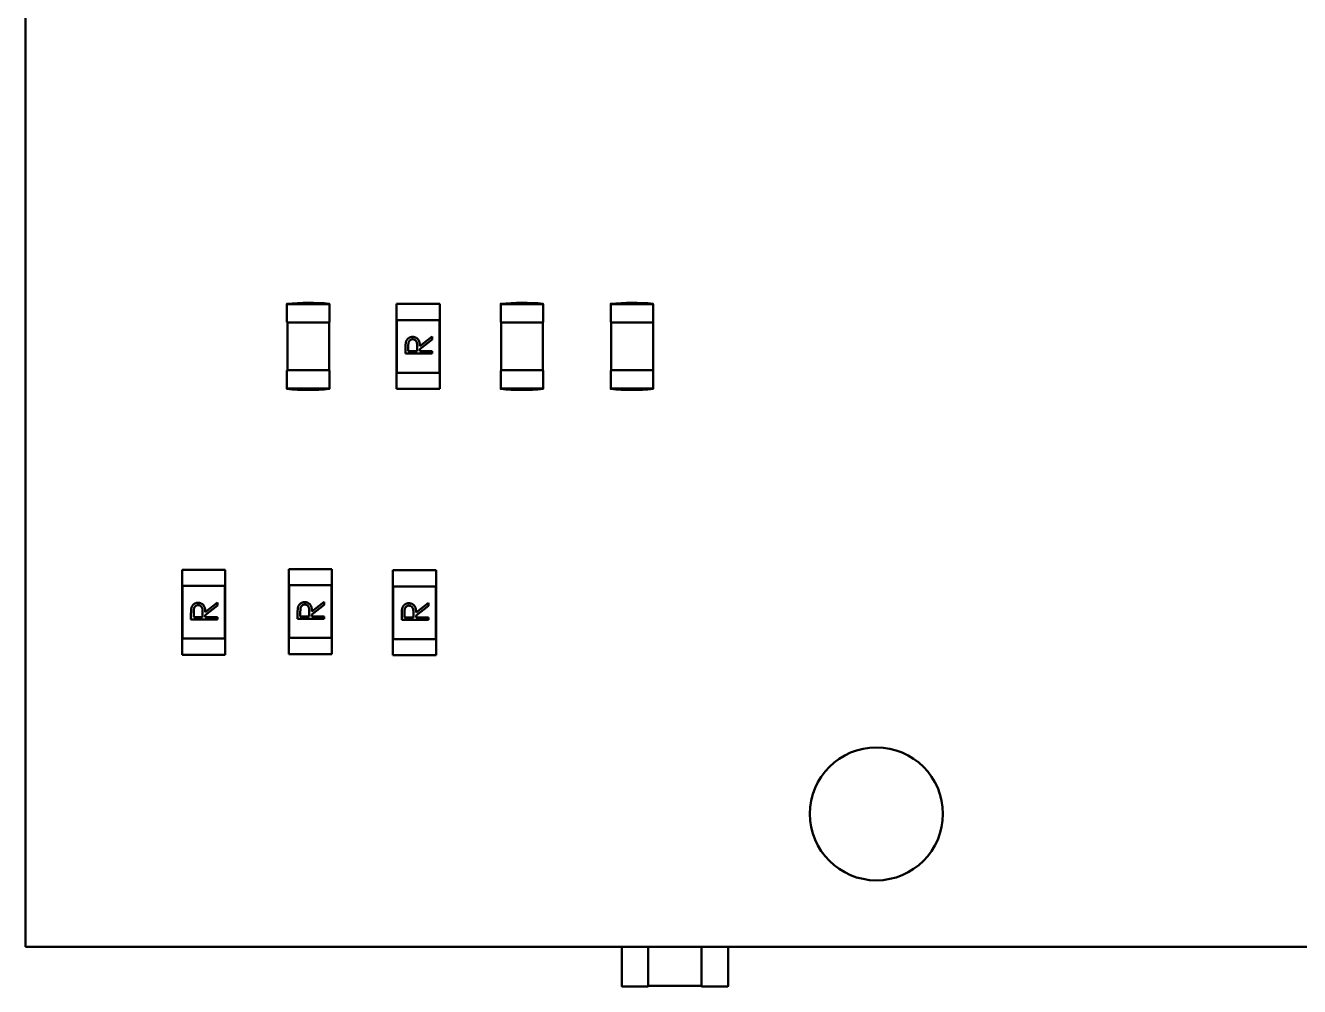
# Model space of a CAD drawing. Header units: millimetres. Extents: x 3004 to 446186229, y 1206 to 1506.
# Drawn here: x 3126.4 to 3150.35, y 1414.15 to 1432.21 of the extents above; entities that cross this region are included whole.
import ezdxf

# ---------------------------------------------------------------- set-up
doc = ezdxf.new("R2010")
doc.units = ezdxf.units.MM
doc.layers.add('Видимый контур (ГОСТ)', color=7, linetype='Continuous', lineweight=50)

msp = doc.modelspace()

# ---------------------------------------------------------------- linework, layer by layer
at = {"layer": 'Видимый контур (ГОСТ)'}
for p, q in [((3126.39575, 1454.89309), (3126.39575, 1414.89309)), ((3131.31272, 1426.9823), (3131.31272, 1426.63729)), ((3131.31772, 1426.9773), (3132.10932, 1426.9773)), ((3132.11272, 1426.63487), (3132.11272, 1426.9773)), ((3133.37441, 1426.98239), (3133.37441, 1426.67759)), ((3133.37441, 1426.98239), (3134.18721, 1426.98239)), ((3134.18721, 1426.98239), (3134.18721, 1426.67759)), ((3135.33145, 1426.9823), (3135.33145, 1426.63729)), ((3135.33645, 1426.9773), (3136.12805, 1426.9773)), ((3136.13145, 1426.63487), (3136.13145, 1426.9773)), ((3137.39992, 1426.9823), (3137.39992, 1426.63729)), ((3137.40492, 1426.9773), (3138.19652, 1426.9773)), ((3138.19992, 1426.63487), (3138.19992, 1426.9773)), ((3131.31537, 1426.63229), (3132.11007, 1426.63229)), ((3131.32272, 1425.73229), (3131.32272, 1426.63229)), ((3132.10772, 1425.73229), (3132.10772, 1426.63229)), ((3133.37441, 1426.67759), (3133.37441, 1425.68699)), ((3134.18721, 1426.67759), (3133.37441, 1426.67759)), ((3133.38081, 1425.68699), (3133.38081, 1426.67759)), ((3134.18081, 1425.68699), (3134.18081, 1426.67759)), ((3134.18721, 1426.67759), (3134.18721, 1425.68699)), ((3135.3341, 1426.63229), (3136.1288, 1426.63229)), ((3135.34145, 1425.73229), (3135.34145, 1426.63229)), ((3136.12645, 1425.73229), (3136.12645, 1426.63229)), ((3137.40257, 1426.63229), (3138.19727, 1426.63229)), ((3137.40992, 1425.73229), (3137.40992, 1426.63229)), ((3138.19492, 1425.73229), (3138.19492, 1426.63229)), ((3133.81133, 1426.18333), (3134.0421, 1426.36702)), ((3134.0421, 1426.31153), (3133.81133, 1426.12784)), ((3134.0421, 1426.36702), (3134.0421, 1426.31153)), ((3133.5421, 1426.04651), (3133.5421, 1426.14657)), ((3133.59339, 1426.09138), (3133.59339, 1426.18513)), ((3133.76005, 1426.09138), (3133.59339, 1426.09138)), ((3133.76075, 1426.18293), (3133.76005, 1426.09138)), ((3133.81133, 1426.12784), (3133.81133, 1426.09138)), ((3133.81133, 1426.09138), (3134.0421, 1426.09138)), ((3134.0421, 1426.09138), (3134.0421, 1426.04651)), ((3134.0421, 1426.04651), (3133.5421, 1426.04651)), ((3131.31272, 1425.72729), (3131.31272, 1425.38229)), ((3131.31537, 1425.73229), (3131.31551, 1425.73229)), ((3132.10983, 1425.73229), (3131.31551, 1425.73229)), ((3132.11272, 1425.38429), (3132.11272, 1425.72729)), ((3133.37441, 1425.68699), (3133.37441, 1425.38219)), ((3133.37441, 1425.68699), (3134.18721, 1425.68699)), ((3134.18721, 1425.68699), (3134.18721, 1425.38219)), ((3135.33145, 1425.72729), (3135.33145, 1425.38229)), ((3135.3341, 1425.73229), (3135.33424, 1425.73229)), ((3136.12856, 1425.73229), (3135.33424, 1425.73229)), ((3136.13145, 1425.38429), (3136.13145, 1425.72729)), ((3137.39992, 1425.72729), (3137.39992, 1425.38229)), ((3137.40257, 1425.73229), (3137.40271, 1425.73229)), ((3138.19703, 1425.73229), (3137.40271, 1425.73229)), ((3138.19992, 1425.38429), (3138.19992, 1425.72729)), ((3132.10772, 1425.38728), (3131.31772, 1425.38728)), ((3133.37441, 1425.38219), (3134.18721, 1425.38219)), ((3136.12645, 1425.38728), (3135.33645, 1425.38728)), ((3138.19492, 1425.38728), (3137.40492, 1425.38728)), ((3131.34469, 1421.99536), (3131.34469, 1421.69056)), ((3131.34469, 1421.99536), (3132.15749, 1421.99536)), ((3132.15749, 1421.99536), (3132.15749, 1421.69056)), ((3129.34015, 1421.98299), (3129.34015, 1421.67819)), ((3129.34015, 1421.98299), (3130.15295, 1421.98299)), ((3130.15295, 1421.98299), (3130.15295, 1421.67819)), ((3133.30364, 1421.97468), (3133.30364, 1421.66988)), ((3133.30364, 1421.97468), (3134.11644, 1421.97468)), ((3134.11644, 1421.97468), (3134.11644, 1421.66988)), ((3129.34015, 1421.67819), (3129.34015, 1420.68759)), ((3130.15295, 1421.67819), (3129.34015, 1421.67819)), ((3129.34655, 1420.68759), (3129.34655, 1421.67819)), ((3130.14655, 1420.68759), (3130.14655, 1421.67819)), ((3130.15295, 1421.67819), (3130.15295, 1420.68759)), ((3131.34469, 1421.69056), (3131.34469, 1420.69996)), ((3132.15749, 1421.69056), (3131.34469, 1421.69056)), ((3131.35109, 1420.69996), (3131.35109, 1421.69056)), ((3132.15109, 1420.69996), (3132.15109, 1421.69056)), ((3132.15749, 1421.69056), (3132.15749, 1420.69996)), ((3133.30364, 1421.66988), (3133.30364, 1420.67928)), ((3134.11644, 1421.66988), (3133.30364, 1421.66988)), ((3133.31004, 1420.67928), (3133.31004, 1421.66988)), ((3134.11004, 1420.67928), (3134.11004, 1421.66988)), ((3134.11644, 1421.66988), (3134.11644, 1420.67928)), ((3129.77708, 1421.18393), (3130.00784, 1421.36762)), ((3130.00784, 1421.31213), (3129.77708, 1421.12844)), ((3130.00784, 1421.36762), (3130.00784, 1421.31213)), ((3131.78161, 1421.1963), (3132.01238, 1421.37999)), ((3132.01238, 1421.3245), (3131.78161, 1421.14081)), ((3132.01238, 1421.37999), (3132.01238, 1421.3245)), ((3133.74056, 1421.17561), (3133.97133, 1421.35931)), ((3133.97133, 1421.30382), (3133.74056, 1421.12012)), ((3133.97133, 1421.35931), (3133.97133, 1421.30382)), ((3129.50784, 1421.04711), (3129.50784, 1421.14717)), ((3130.00784, 1421.04711), (3129.50784, 1421.04711)), ((3129.55913, 1421.09198), (3129.55913, 1421.18573)), ((3129.72579, 1421.09198), (3129.55913, 1421.09198)), ((3129.72649, 1421.18352), (3129.72579, 1421.09198)), ((3129.77708, 1421.12844), (3129.77708, 1421.09198)), ((3129.77708, 1421.09198), (3130.00784, 1421.09198)), ((3130.00784, 1421.09198), (3130.00784, 1421.04711)), ((3131.51238, 1421.05948), (3131.51238, 1421.15954)), ((3132.01238, 1421.05948), (3131.51238, 1421.05948)), ((3131.56367, 1421.10435), (3131.56367, 1421.1981)), ((3131.73033, 1421.10435), (3131.56367, 1421.10435)), ((3131.73103, 1421.1959), (3131.73033, 1421.10435)), ((3131.78161, 1421.14081), (3131.78161, 1421.10435)), ((3131.78161, 1421.10435), (3132.01238, 1421.10435)), ((3132.01238, 1421.10435), (3132.01238, 1421.05948)), ((3133.47133, 1421.03879), (3133.47133, 1421.13885)), ((3133.97133, 1421.03879), (3133.47133, 1421.03879)), ((3133.52261, 1421.08367), (3133.52261, 1421.17742)), ((3133.68928, 1421.08367), (3133.52261, 1421.08367)), ((3133.68998, 1421.17521), (3133.68928, 1421.08367)), ((3133.74056, 1421.12012), (3133.74056, 1421.08367)), ((3133.74056, 1421.08367), (3133.97133, 1421.08367)), ((3133.97133, 1421.08367), (3133.97133, 1421.03879)), ((3129.34015, 1420.68759), (3129.34015, 1420.38279)), ((3129.34015, 1420.68759), (3130.15295, 1420.68759)), ((3130.15295, 1420.68759), (3130.15295, 1420.38279)), ((3131.34469, 1420.69996), (3131.34469, 1420.39516)), ((3131.34469, 1420.69996), (3132.15749, 1420.69996)), ((3132.15749, 1420.69996), (3132.15749, 1420.39516)), ((3133.30364, 1420.67928), (3133.30364, 1420.37448)), ((3133.30364, 1420.67928), (3134.11644, 1420.67928)), ((3134.11644, 1420.67928), (3134.11644, 1420.37448)), ((3129.34015, 1420.38279), (3130.15295, 1420.38279)), ((3131.34469, 1420.39516), (3132.15749, 1420.39516)), ((3133.30364, 1420.37448), (3134.11644, 1420.37448)), ((3126.39575, 1414.89309), (3186.39575, 1414.89309)), ((3137.60694, 1414.89309), (3137.60694, 1414.15704)), ((3138.10694, 1414.89309), (3138.10694, 1414.15704)), ((3139.10694, 1414.89309), (3139.10694, 1414.15704)), ((3139.60694, 1414.89309), (3139.60694, 1414.15704)), ((3137.61694, 1414.14704), (3138.10694, 1414.14704)), ((3139.10694, 1414.15704), (3138.10694, 1414.15704)), ((3138.10694, 1414.15704), (3138.10694, 1414.14704)), ((3139.10694, 1414.15704), (3139.10694, 1414.14704)), ((3139.59694, 1414.14704), (3139.10694, 1414.14704))]:
    msp.add_line(p, q, dxfattribs=at)
msp.add_circle((3142.39575, 1417.39309), 1.25, dxfattribs=at)
for centre, start, end in [((3137.61694, 1414.15704), 180.000005, 270.000005), ((3139.59694, 1414.15704), 270.000005, 0.000005)]:
    msp.add_arc(centre, 0.01, start, end, dxfattribs=at)
for points in [[(3131.31272, 1426.98229), (3131.57548, 1427.00857), (3131.84476, 1427.00883), (3132.10884, 1426.98268)], [(3135.33145, 1426.98229), (3135.59421, 1427.00857), (3135.86349, 1427.00883), (3136.12757, 1426.98268)], [(3137.39992, 1426.98229), (3137.66268, 1427.00857), (3137.93196, 1427.00883), (3138.19604, 1426.98268)], [(3132.10884, 1425.38191), (3131.84476, 1425.35576), (3131.57548, 1425.35602), (3131.31272, 1425.38229)], [(3136.12757, 1425.38191), (3135.86349, 1425.35576), (3135.59421, 1425.35602), (3135.33145, 1425.38229)], [(3138.19604, 1425.38191), (3137.93196, 1425.35576), (3137.66268, 1425.35602), (3137.39992, 1425.38229)]]:
    msp.add_open_spline(points, degree=3, dxfattribs=at)
for points, knots in [([(3131.31678, 1426.9823), (3131.31272, 1426.98229), (3131.31276, 1426.98225), (3131.31293, 1426.98208), (3131.31307, 1426.98195), (3131.31352, 1426.9815), (3131.31389, 1426.98112), (3131.31485, 1426.98017), (3131.31541, 1426.97961), (3131.31653, 1426.97849), (3131.31711, 1426.97791), (3131.3177, 1426.97733), (3131.31771, 1426.97732), (3131.31772, 1426.9773)], [0.000002296671, 0.000002296671, 0.000002296671, 0.000002296671, 0.000112369801, 0.000112369801, 0.000237797467, 0.000237797467, 0.000442728482, 0.000442728482, 0.000658937433, 0.000658937433, 0.000871471065, 0.000871471065, 0.000875491778, 0.000875491778, 0.000875491778, 0.000875491778]), ([(3131.31678, 1426.9823), (3131.32334, 1426.98232), (3131.35356, 1426.98238), (3131.48256, 1426.98263), (3131.60946, 1426.98266), (3131.71204, 1426.98266), (3131.713, 1426.98266), (3131.71496, 1426.98266), (3131.71599, 1426.98266), (3131.81854, 1426.98266), (3131.95141, 1426.98266), (3132.10541, 1426.98231), (3132.10657, 1426.98231), (3132.10959, 1426.97949)], [-0.0823168762, -0.0823168762, -0.0823168762, -0.0823168762, -0.0816254368, -0.0816254368, -0.0467353527, -0.0467353527, -0.0463145594, -0.0463145594, -0.045850255, -0.045850255, 0, 0, 0.0003495184, 0.0003495184, 0.0003495184, 0.0003495184]), ([(3132.10959, 1426.97949), (3132.10774, 1426.98231), (3132.10775, 1426.98231), (3132.1085, 1426.98262), (3132.10884, 1426.98268), (3132.10884, 1426.98268)], [-0.0824454193, -0.0824454193, -0.0824454193, -0.0824454193, -0.0820807755, -0.0820807755, -0.0410404067, -0.0410404067, -0.0410404065, -0.0410404065]), ([(3135.33551, 1426.9823), (3135.33145, 1426.98229), (3135.3315, 1426.98225), (3135.33167, 1426.98208), (3135.3318, 1426.98195), (3135.33225, 1426.9815), (3135.33263, 1426.98112), (3135.33359, 1426.98017), (3135.33414, 1426.97961), (3135.33526, 1426.97849), (3135.33584, 1426.97791), (3135.33643, 1426.97733), (3135.33644, 1426.97732), (3135.33645, 1426.9773)], [0.000002296671, 0.000002296671, 0.000002296671, 0.000002296671, 0.000112369801, 0.000112369801, 0.000237797467, 0.000237797467, 0.000442728482, 0.000442728482, 0.000658937433, 0.000658937433, 0.000871471065, 0.000871471065, 0.000875491778, 0.000875491778, 0.000875491778, 0.000875491778]), ([(3135.33551, 1426.9823), (3135.34208, 1426.98232), (3135.37229, 1426.98238), (3135.5013, 1426.98263), (3135.62819, 1426.98266), (3135.73078, 1426.98266), (3135.73173, 1426.98266), (3135.73369, 1426.98266), (3135.73472, 1426.98266), (3135.83727, 1426.98266), (3135.97015, 1426.98266), (3136.12414, 1426.98231), (3136.1253, 1426.98231), (3136.12832, 1426.97949)], [-0.0823168762, -0.0823168762, -0.0823168762, -0.0823168762, -0.0816254368, -0.0816254368, -0.0467353527, -0.0467353527, -0.0463145594, -0.0463145594, -0.045850255, -0.045850255, 0, 0, 0.0003495184, 0.0003495184, 0.0003495184, 0.0003495184]), ([(3136.12832, 1426.97949), (3136.12647, 1426.98231), (3136.12648, 1426.98231), (3136.12724, 1426.98262), (3136.12757, 1426.98268), (3136.12757, 1426.98268)], [-0.0824454193, -0.0824454193, -0.0824454193, -0.0824454193, -0.0820807755, -0.0820807755, -0.0410404067, -0.0410404067, -0.0410404065, -0.0410404065]), ([(3137.40398, 1426.9823), (3137.39992, 1426.98229), (3137.39996, 1426.98225), (3137.40013, 1426.98208), (3137.40027, 1426.98195), (3137.40071, 1426.9815), (3137.40109, 1426.98112), (3137.40205, 1426.98017), (3137.4026, 1426.97961), (3137.40373, 1426.97849), (3137.40431, 1426.97791), (3137.4049, 1426.97733), (3137.40491, 1426.97732), (3137.40492, 1426.9773)], [0.000002296671, 0.000002296671, 0.000002296671, 0.000002296671, 0.000112369801, 0.000112369801, 0.000237797467, 0.000237797467, 0.000442728482, 0.000442728482, 0.000658937433, 0.000658937433, 0.000871471065, 0.000871471065, 0.000875491778, 0.000875491778, 0.000875491778, 0.000875491778]), ([(3137.40398, 1426.9823), (3137.41054, 1426.98232), (3137.44076, 1426.98238), (3137.56976, 1426.98263), (3137.69666, 1426.98266), (3137.79924, 1426.98266), (3137.8002, 1426.98266), (3137.80216, 1426.98266), (3137.80318, 1426.98266), (3137.90574, 1426.98266), (3138.03861, 1426.98266), (3138.19261, 1426.98231), (3138.19376, 1426.98231), (3138.19679, 1426.97949)], [-0.0823168762, -0.0823168762, -0.0823168762, -0.0823168762, -0.0816254368, -0.0816254368, -0.0467353527, -0.0467353527, -0.0463145594, -0.0463145594, -0.045850255, -0.045850255, 0, 0, 0.0003495184, 0.0003495184, 0.0003495184, 0.0003495184]), ([(3138.19679, 1426.97949), (3138.19494, 1426.98231), (3138.19494, 1426.98231), (3138.1957, 1426.98262), (3138.19604, 1426.98268), (3138.19604, 1426.98268)], [-0.0824454193, -0.0824454193, -0.0824454193, -0.0824454193, -0.0820807755, -0.0820807755, -0.0410404067, -0.0410404067, -0.0410404065, -0.0410404065]), ([(3133.54891, 1426.25985), (3133.54982, 1426.26351), (3133.55161, 1426.27075), (3133.55539, 1426.28117), (3133.55976, 1426.2911), (3133.5649, 1426.3005), (3133.57084, 1426.30932), (3133.57748, 1426.31765), (3133.58478, 1426.32553), (3133.59292, 1426.33264), (3133.60147, 1426.33935), (3133.61072, 1426.345), (3133.62038, 1426.34988), (3133.63057, 1426.35376), (3133.64118, 1426.35688), (3133.6523, 1426.35909), (3133.6639, 1426.36041), (3133.67181, 1426.36054), (3133.67582, 1426.36061)], [0, 0, 0, 0, 0.000011407562, 0.00002257177, 0.000033528822, 0.000044256146, 0.000054971545, 0.000065696485, 0.000076501244, 0.000087462029, 0.00009842608, 0.000109371923, 0.000120227212, 0.00013117726, 0.000142346964, 0.000153692487, 0.00016549796, 0.000177641283, 0.000177641283, 0.000177641283, 0.000177641283]), ([(3133.59339, 1426.18513), (3133.5934, 1426.1895), (3133.59342, 1426.19795), (3133.59382, 1426.21015), (3133.5945, 1426.2214), (3133.5955, 1426.23166), (3133.59668, 1426.24095), (3133.59814, 1426.24925), (3133.59996, 1426.2566), (3133.60255, 1426.26506), (3133.60677, 1426.27453), (3133.61338, 1426.28466), (3133.62139, 1426.2937), (3133.63074, 1426.30142), (3133.64105, 1426.30775), (3133.65206, 1426.31245), (3133.66373, 1426.31523), (3133.6717, 1426.31557), (3133.67572, 1426.31574)], [0, 0, 0, 0, 0.000013132932, 0.000025369818, 0.000036619554, 0.000046993697, 0.000056294681, 0.000064750091, 0.000072287416, 0.000079009299, 0.000091305173, 0.000103261668, 0.000115191658, 0.000127436753, 0.000139540692, 0.00015140098, 0.000163243036, 0.000175306639, 0.000175306639, 0.000175306639, 0.000175306639]), ([(3133.67572, 1426.31574), (3133.67984, 1426.31557), (3133.68801, 1426.31524), (3133.69989, 1426.31242), (3133.71124, 1426.30797), (3133.72176, 1426.30167), (3133.73132, 1426.29382), (3133.73969, 1426.28454), (3133.74634, 1426.27363), (3133.75092, 1426.2636), (3133.7538, 1426.25461), (3133.75567, 1426.24691), (3133.75727, 1426.23835), (3133.75855, 1426.22892), (3133.75954, 1426.21863), (3133.76019, 1426.20747), (3133.76076, 1426.19549), (3133.76076, 1426.1872), (3133.76075, 1426.18293)], [0, 0, 0, 0, 0.000012509383, 0.000024787579, 0.000036898729, 0.000049406056, 0.000061873836, 0.000074374169, 0.000087179423, 0.000100526774, 0.000107776085, 0.00011582054, 0.0001245936, 0.000134218875, 0.000144715405, 0.000155996627, 0.000168178924, 0.000181162506, 0.000181162506, 0.000181162506, 0.000181162506]), ([(3133.67582, 1426.36061), (3133.68248, 1426.3604), (3133.69548, 1426.35999), (3133.71434, 1426.35617), (3133.73194, 1426.34992), (3133.74825, 1426.3413), (3133.76295, 1426.33033), (3133.77587, 1426.31714), (3133.78667, 1426.30173), (3133.79417, 1426.28738), (3133.79896, 1426.27471), (3133.80234, 1426.26427), (3133.80495, 1426.25289), (3133.80729, 1426.24067), (3133.80905, 1426.22756), (3133.81034, 1426.2136), (3133.81115, 1426.19876), (3133.81127, 1426.18857), (3133.81133, 1426.18333)], [0, 0, 0, 0, 0.000020132004, 0.000039282753, 0.000057935821, 0.000076457218, 0.000094856258, 0.000113208684, 0.000132038046, 0.00015159451, 0.000161983927, 0.000173002122, 0.000184734349, 0.000197271225, 0.000210624216, 0.000224722027, 0.000239689242, 0.000255546376, 0.000255546376, 0.000255546376, 0.000255546376]), ([(3133.5421, 1426.14657), (3133.54213, 1426.15325), (3133.54217, 1426.16607), (3133.54241, 1426.18444), (3133.54309, 1426.20112), (3133.54368, 1426.21613), (3133.54475, 1426.22944), (3133.54577, 1426.24111), (3133.54711, 1426.25108), (3133.54835, 1426.25712), (3133.54891, 1426.25985)], [0, 0, 0, 0, 0.000020036032, 0.000038471401, 0.000055111959, 0.000070155149, 0.000083516552, 0.000095189437, 0.000105305027, 0.000113674614, 0.000113674614, 0.000113674614, 0.000113674614]), ([(3131.31772, 1425.38728), (3131.31771, 1425.38727), (3131.3177, 1425.38726), (3131.31711, 1425.38667), (3131.31653, 1425.38609), (3131.31541, 1425.38497), (3131.31485, 1425.38442), (3131.31389, 1425.38347), (3131.31352, 1425.38309), (3131.31307, 1425.38264), (3131.31293, 1425.38251), (3131.31276, 1425.38234), (3131.31272, 1425.3823), (3131.31678, 1425.38228)], [-0.00000462706, -0.00000462706, -0.00000462706, -0.00000462706, 0, 0, 0.00024455438, 0.00024455438, 0.00049333792, 0.00049333792, 0.0007291459, 0.0007291459, 0.00087347225, 0.00087347225, 0.00100012886, 0.00100012886, 0.00100012886, 0.00100012886]), ([(3131.31678, 1425.38228), (3131.32334, 1425.38227), (3131.35356, 1425.38221), (3131.46137, 1425.382), (3131.58386, 1425.38192), (3131.7115, 1425.38192), (3131.71252, 1425.38192), (3131.71456, 1425.38192), (3131.71559, 1425.38192), (3131.84365, 1425.38193), (3131.97676, 1425.38199), (3132.10541, 1425.38228), (3132.10657, 1425.38228), (3132.10959, 1425.3851)], [-0.0759114465, -0.0759114465, -0.0759114465, -0.0759114465, -0.0750499484, -0.0750499484, -0.0388625386, -0.0388625386, -0.0385558108, -0.0385558108, -0.0382459688, -0.0382459688, 0, 0, 0.0003495181, 0.0003495181, 0.0003495181, 0.0003495181]), ([(3132.10959, 1425.3851), (3132.10774, 1425.38228), (3132.10775, 1425.38228), (3132.1085, 1425.38197), (3132.10884, 1425.38191), (3132.10884, 1425.38191)], [-0.0824454192, -0.0824454192, -0.0824454192, -0.0824454192, -0.0820807754, -0.0820807754, -0.0410404067, -0.0410404067, -0.0410404065, -0.0410404065]), ([(3135.33645, 1425.38728), (3135.33644, 1425.38727), (3135.33643, 1425.38726), (3135.33584, 1425.38667), (3135.33526, 1425.38609), (3135.33414, 1425.38497), (3135.33359, 1425.38442), (3135.33263, 1425.38347), (3135.33225, 1425.38309), (3135.3318, 1425.38264), (3135.33167, 1425.38251), (3135.3315, 1425.38234), (3135.33145, 1425.3823), (3135.33551, 1425.38228)], [-0.00000462706, -0.00000462706, -0.00000462706, -0.00000462706, 0, 0, 0.00024455438, 0.00024455438, 0.00049333792, 0.00049333792, 0.0007291459, 0.0007291459, 0.00087347225, 0.00087347225, 0.00100012886, 0.00100012886, 0.00100012886, 0.00100012886]), ([(3135.33551, 1425.38228), (3135.34208, 1425.38227), (3135.37229, 1425.38221), (3135.4801, 1425.382), (3135.6026, 1425.38192), (3135.73023, 1425.38192), (3135.73125, 1425.38192), (3135.7333, 1425.38192), (3135.73433, 1425.38192), (3135.86239, 1425.38193), (3135.99549, 1425.38199), (3136.12414, 1425.38228), (3136.1253, 1425.38228), (3136.12832, 1425.3851)], [-0.0759114465, -0.0759114465, -0.0759114465, -0.0759114465, -0.0750499484, -0.0750499484, -0.0388625386, -0.0388625386, -0.0385558108, -0.0385558108, -0.0382459688, -0.0382459688, 0, 0, 0.0003495181, 0.0003495181, 0.0003495181, 0.0003495181]), ([(3136.12832, 1425.3851), (3136.12647, 1425.38228), (3136.12648, 1425.38228), (3136.12724, 1425.38197), (3136.12757, 1425.38191), (3136.12757, 1425.38191)], [-0.0824454192, -0.0824454192, -0.0824454192, -0.0824454192, -0.0820807754, -0.0820807754, -0.0410404067, -0.0410404067, -0.0410404065, -0.0410404065]), ([(3137.40492, 1425.38728), (3137.40491, 1425.38727), (3137.4049, 1425.38726), (3137.40431, 1425.38667), (3137.40373, 1425.38609), (3137.4026, 1425.38497), (3137.40205, 1425.38442), (3137.40109, 1425.38347), (3137.40071, 1425.38309), (3137.40027, 1425.38264), (3137.40013, 1425.38251), (3137.39996, 1425.38234), (3137.39992, 1425.3823), (3137.40398, 1425.38228)], [-0.00000462706, -0.00000462706, -0.00000462706, -0.00000462706, 0, 0, 0.00024455438, 0.00024455438, 0.00049333792, 0.00049333792, 0.0007291459, 0.0007291459, 0.00087347225, 0.00087347225, 0.00100012886, 0.00100012886, 0.00100012886, 0.00100012886]), ([(3137.40398, 1425.38228), (3137.41054, 1425.38227), (3137.44076, 1425.38221), (3137.54857, 1425.382), (3137.67106, 1425.38192), (3137.79869, 1425.38192), (3137.79971, 1425.38192), (3137.80176, 1425.38192), (3137.80279, 1425.38192), (3137.93085, 1425.38193), (3138.06396, 1425.38199), (3138.19261, 1425.38228), (3138.19376, 1425.38228), (3138.19679, 1425.3851)], [-0.0759114465, -0.0759114465, -0.0759114465, -0.0759114465, -0.0750499484, -0.0750499484, -0.0388625386, -0.0388625386, -0.0385558108, -0.0385558108, -0.0382459688, -0.0382459688, 0, 0, 0.0003495181, 0.0003495181, 0.0003495181, 0.0003495181]), ([(3138.19679, 1425.3851), (3138.19494, 1425.38228), (3138.19494, 1425.38228), (3138.1957, 1425.38197), (3138.19604, 1425.38191), (3138.19604, 1425.38191)], [-0.0824454192, -0.0824454192, -0.0824454192, -0.0824454192, -0.0820807754, -0.0820807754, -0.0410404067, -0.0410404067, -0.0410404065, -0.0410404065]), ([(3129.51466, 1421.26045), (3129.51556, 1421.26411), (3129.51735, 1421.27134), (3129.52113, 1421.28177), (3129.5255, 1421.2917), (3129.53064, 1421.30109), (3129.53658, 1421.30991), (3129.54322, 1421.31825), (3129.55052, 1421.32613), (3129.55867, 1421.33324), (3129.56721, 1421.33994), (3129.57646, 1421.3456), (3129.58612, 1421.35047), (3129.59631, 1421.35436), (3129.60692, 1421.35748), (3129.61805, 1421.35968), (3129.62964, 1421.36101), (3129.63755, 1421.36114), (3129.64156, 1421.36121)], [0, 0, 0, 0, 0.000011407562, 0.00002257177, 0.000033528822, 0.000044256146, 0.000054971545, 0.000065696485, 0.000076501244, 0.000087462029, 0.00009842608, 0.000109371923, 0.000120227212, 0.00013117726, 0.000142346964, 0.000153692487, 0.00016549796, 0.000177641283, 0.000177641283, 0.000177641283, 0.000177641283]), ([(3129.55913, 1421.18573), (3129.55914, 1421.1901), (3129.55916, 1421.19855), (3129.55956, 1421.21074), (3129.56024, 1421.222), (3129.56125, 1421.23225), (3129.56242, 1421.24155), (3129.56388, 1421.24985), (3129.5657, 1421.2572), (3129.56829, 1421.26566), (3129.57251, 1421.27513), (3129.57912, 1421.28526), (3129.58713, 1421.2943), (3129.59649, 1421.30202), (3129.60679, 1421.30835), (3129.6178, 1421.31305), (3129.62947, 1421.31582), (3129.63744, 1421.31617), (3129.64146, 1421.31634)], [0, 0, 0, 0, 0.000013132932, 0.000025369818, 0.000036619554, 0.000046993697, 0.000056294681, 0.000064750091, 0.000072287416, 0.000079009299, 0.000091305173, 0.000103261668, 0.000115191658, 0.000127436753, 0.000139540692, 0.00015140098, 0.000163243036, 0.000175306639, 0.000175306639, 0.000175306639, 0.000175306639]), ([(3129.64146, 1421.31634), (3129.64558, 1421.31617), (3129.65375, 1421.31584), (3129.66563, 1421.31302), (3129.67698, 1421.30857), (3129.6875, 1421.30227), (3129.69707, 1421.29442), (3129.70543, 1421.28514), (3129.71209, 1421.27423), (3129.71666, 1421.2642), (3129.71954, 1421.25521), (3129.72141, 1421.24751), (3129.72301, 1421.23895), (3129.72429, 1421.22952), (3129.72528, 1421.21923), (3129.72593, 1421.20807), (3129.7265, 1421.19608), (3129.7265, 1421.1878), (3129.72649, 1421.18352)], [0, 0, 0, 0, 0.000012509383, 0.000024787579, 0.000036898729, 0.000049406056, 0.000061873836, 0.000074374169, 0.000087179423, 0.000100526774, 0.000107776085, 0.00011582054, 0.0001245936, 0.000134218875, 0.000144715405, 0.000155996627, 0.000168178924, 0.000181162506, 0.000181162506, 0.000181162506, 0.000181162506]), ([(3129.64156, 1421.36121), (3129.64822, 1421.361), (3129.66122, 1421.36059), (3129.68009, 1421.35677), (3129.69768, 1421.35052), (3129.71399, 1421.3419), (3129.7287, 1421.33093), (3129.74161, 1421.31774), (3129.75241, 1421.30233), (3129.75991, 1421.28798), (3129.76471, 1421.2753), (3129.76808, 1421.26487), (3129.77069, 1421.25349), (3129.77303, 1421.24127), (3129.77479, 1421.22816), (3129.77609, 1421.21419), (3129.77689, 1421.19936), (3129.77701, 1421.18917), (3129.77708, 1421.18393)], [0, 0, 0, 0, 0.000020132004, 0.000039282753, 0.000057935821, 0.000076457218, 0.000094856258, 0.000113208684, 0.000132038046, 0.00015159451, 0.000161983927, 0.000173002122, 0.000184734349, 0.000197271225, 0.000210624216, 0.000224722027, 0.000239689242, 0.000255546376, 0.000255546376, 0.000255546376, 0.000255546376]), ([(3131.51919, 1421.27282), (3131.5201, 1421.27648), (3131.52189, 1421.28372), (3131.52567, 1421.29414), (3131.53004, 1421.30407), (3131.53518, 1421.31347), (3131.54112, 1421.32229), (3131.54776, 1421.33062), (3131.55506, 1421.3385), (3131.5632, 1421.34561), (3131.57175, 1421.35232), (3131.581, 1421.35797), (3131.59066, 1421.36285), (3131.60085, 1421.36673), (3131.61146, 1421.36985), (3131.62258, 1421.37206), (3131.63418, 1421.37338), (3131.64209, 1421.37351), (3131.6461, 1421.37358)], [0, 0, 0, 0, 0.000011407562, 0.00002257177, 0.000033528822, 0.000044256146, 0.000054971545, 0.000065696485, 0.000076501244, 0.000087462029, 0.00009842608, 0.000109371923, 0.000120227212, 0.00013117726, 0.000142346964, 0.000153692487, 0.00016549796, 0.000177641283, 0.000177641283, 0.000177641283, 0.000177641283]), ([(3131.56367, 1421.1981), (3131.56368, 1421.20247), (3131.5637, 1421.21092), (3131.5641, 1421.22311), (3131.56478, 1421.23437), (3131.56578, 1421.24462), (3131.56696, 1421.25392), (3131.56842, 1421.26222), (3131.57024, 1421.26957), (3131.57283, 1421.27803), (3131.57705, 1421.2875), (3131.58366, 1421.29763), (3131.59167, 1421.30667), (3131.60102, 1421.31439), (3131.61133, 1421.32072), (3131.62234, 1421.32542), (3131.63401, 1421.3282), (3131.64198, 1421.32854), (3131.646, 1421.32871)], [0, 0, 0, 0, 0.000013132932, 0.000025369818, 0.000036619554, 0.000046993697, 0.000056294681, 0.000064750091, 0.000072287416, 0.000079009299, 0.000091305173, 0.000103261668, 0.000115191658, 0.000127436753, 0.000139540692, 0.00015140098, 0.000163243036, 0.000175306639, 0.000175306639, 0.000175306639, 0.000175306639]), ([(3131.646, 1421.32871), (3131.65012, 1421.32854), (3131.65829, 1421.32821), (3131.67017, 1421.32539), (3131.68152, 1421.32094), (3131.69204, 1421.31464), (3131.7016, 1421.30679), (3131.70997, 1421.29751), (3131.71662, 1421.2866), (3131.7212, 1421.27657), (3131.72408, 1421.26758), (3131.72595, 1421.25988), (3131.72755, 1421.25132), (3131.72883, 1421.24189), (3131.72982, 1421.2316), (3131.73047, 1421.22044), (3131.73104, 1421.20846), (3131.73103, 1421.20017), (3131.73103, 1421.1959)], [0, 0, 0, 0, 0.000012509383, 0.000024787579, 0.000036898729, 0.000049406056, 0.000061873836, 0.000074374169, 0.000087179423, 0.000100526774, 0.000107776085, 0.00011582054, 0.0001245936, 0.000134218875, 0.000144715405, 0.000155996627, 0.000168178924, 0.000181162506, 0.000181162506, 0.000181162506, 0.000181162506]), ([(3131.6461, 1421.37358), (3131.65276, 1421.37337), (3131.66576, 1421.37296), (3131.68462, 1421.36914), (3131.70222, 1421.36289), (3131.71853, 1421.35427), (3131.73323, 1421.3433), (3131.74615, 1421.33011), (3131.75695, 1421.3147), (3131.76445, 1421.30035), (3131.76924, 1421.28768), (3131.77262, 1421.27724), (3131.77523, 1421.26586), (3131.77757, 1421.25364), (3131.77933, 1421.24053), (3131.78062, 1421.22657), (3131.78143, 1421.21173), (3131.78155, 1421.20154), (3131.78161, 1421.1963)], [0, 0, 0, 0, 0.000020132004, 0.000039282753, 0.000057935821, 0.000076457218, 0.000094856258, 0.000113208684, 0.000132038046, 0.00015159451, 0.000161983927, 0.000173002122, 0.000184734349, 0.000197271225, 0.000210624216, 0.000224722027, 0.000239689242, 0.000255546376, 0.000255546376, 0.000255546376, 0.000255546376]), ([(3133.47814, 1421.25214), (3133.47904, 1421.25579), (3133.48083, 1421.26303), (3133.48461, 1421.27345), (3133.48898, 1421.28338), (3133.49412, 1421.29278), (3133.50006, 1421.3016), (3133.5067, 1421.30993), (3133.514, 1421.31781), (3133.52215, 1421.32493), (3133.5307, 1421.33163), (3133.53994, 1421.33729), (3133.54961, 1421.34216), (3133.55979, 1421.34604), (3133.5704, 1421.34917), (3133.58153, 1421.35137), (3133.59312, 1421.35269), (3133.60103, 1421.35283), (3133.60504, 1421.3529)], [0, 0, 0, 0, 0.000011407562, 0.00002257177, 0.000033528822, 0.000044256146, 0.000054971545, 0.000065696485, 0.000076501244, 0.000087462029, 0.00009842608, 0.000109371923, 0.000120227212, 0.00013117726, 0.000142346964, 0.000153692487, 0.00016549796, 0.000177641283, 0.000177641283, 0.000177641283, 0.000177641283]), ([(3133.52261, 1421.17742), (3133.52262, 1421.18179), (3133.52264, 1421.19024), (3133.52304, 1421.20243), (3133.52372, 1421.21369), (3133.52473, 1421.22394), (3133.5259, 1421.23324), (3133.52736, 1421.24154), (3133.52919, 1421.24889), (3133.53177, 1421.25735), (3133.536, 1421.26682), (3133.5426, 1421.27694), (3133.55061, 1421.28599), (3133.55997, 1421.2937), (3133.57028, 1421.30004), (3133.58129, 1421.30473), (3133.59295, 1421.30751), (3133.60092, 1421.30785), (3133.60494, 1421.30803)], [0, 0, 0, 0, 0.000013132932, 0.000025369818, 0.000036619554, 0.000046993697, 0.000056294681, 0.000064750091, 0.000072287416, 0.000079009299, 0.000091305173, 0.000103261668, 0.000115191658, 0.000127436753, 0.000139540692, 0.00015140098, 0.000163243036, 0.000175306639, 0.000175306639, 0.000175306639, 0.000175306639]), ([(3133.60494, 1421.30803), (3133.60906, 1421.30786), (3133.61723, 1421.30752), (3133.62912, 1421.3047), (3133.64046, 1421.30026), (3133.65098, 1421.29396), (3133.66055, 1421.28611), (3133.66892, 1421.27682), (3133.67557, 1421.26592), (3133.68014, 1421.25589), (3133.68303, 1421.2469), (3133.68489, 1421.2392), (3133.68649, 1421.23064), (3133.68777, 1421.22121), (3133.68876, 1421.21092), (3133.68941, 1421.19976), (3133.68998, 1421.18777), (3133.68998, 1421.17949), (3133.68998, 1421.17521)], [0, 0, 0, 0, 0.000012509383, 0.000024787579, 0.000036898729, 0.000049406056, 0.000061873836, 0.000074374169, 0.000087179423, 0.000100526774, 0.000107776085, 0.00011582054, 0.0001245936, 0.000134218875, 0.000144715405, 0.000155996627, 0.000168178924, 0.000181162506, 0.000181162506, 0.000181162506, 0.000181162506]), ([(3133.60504, 1421.3529), (3133.6117, 1421.35269), (3133.6247, 1421.35228), (3133.64357, 1421.34846), (3133.66117, 1421.34221), (3133.67748, 1421.33359), (3133.69218, 1421.32261), (3133.70509, 1421.30942), (3133.7159, 1421.29401), (3133.72339, 1421.27967), (3133.72819, 1421.26699), (3133.73157, 1421.25656), (3133.73417, 1421.24518), (3133.73651, 1421.23296), (3133.73828, 1421.21985), (3133.73957, 1421.20588), (3133.74038, 1421.19105), (3133.7405, 1421.18086), (3133.74056, 1421.17561)], [0, 0, 0, 0, 0.000020132004, 0.000039282753, 0.000057935821, 0.000076457218, 0.000094856258, 0.000113208684, 0.000132038046, 0.00015159451, 0.000161983927, 0.000173002122, 0.000184734349, 0.000197271225, 0.000210624216, 0.000224722027, 0.000239689242, 0.000255546376, 0.000255546376, 0.000255546376, 0.000255546376]), ([(3129.50784, 1421.14717), (3129.50787, 1421.15384), (3129.50791, 1421.16666), (3129.50815, 1421.18503), (3129.50883, 1421.20172), (3129.50942, 1421.21672), (3129.51049, 1421.23004), (3129.51151, 1421.24171), (3129.51285, 1421.25168), (3129.51409, 1421.25772), (3129.51466, 1421.26045)], [0, 0, 0, 0, 0.000020036032, 0.000038471401, 0.000055111959, 0.000070155149, 0.000083516552, 0.000095189437, 0.000105305027, 0.000113674614, 0.000113674614, 0.000113674614, 0.000113674614]), ([(3131.51238, 1421.15954), (3131.51241, 1421.16622), (3131.51245, 1421.17904), (3131.51269, 1421.1974), (3131.51337, 1421.21409), (3131.51395, 1421.2291), (3131.51503, 1421.24241), (3131.51605, 1421.25408), (3131.51739, 1421.26405), (3131.51863, 1421.27009), (3131.51919, 1421.27282)], [0, 0, 0, 0, 0.000020036032, 0.000038471401, 0.000055111959, 0.000070155149, 0.000083516552, 0.000095189437, 0.000105305027, 0.000113674614, 0.000113674614, 0.000113674614, 0.000113674614]), ([(3133.47133, 1421.13885), (3133.47135, 1421.14553), (3133.47139, 1421.15835), (3133.47163, 1421.17672), (3133.47231, 1421.19341), (3133.4729, 1421.20841), (3133.47397, 1421.22173), (3133.47499, 1421.2334), (3133.47633, 1421.24337), (3133.47758, 1421.2494), (3133.47814, 1421.25214)], [0, 0, 0, 0, 0.000020036032, 0.000038471401, 0.000055111959, 0.000070155149, 0.000083516552, 0.000095189437, 0.000105305027, 0.000113674614, 0.000113674614, 0.000113674614, 0.000113674614])]:
    msp.add_open_spline(points, degree=3, knots=knots, dxfattribs=at)

doc.saveas('drawing.dxf')
